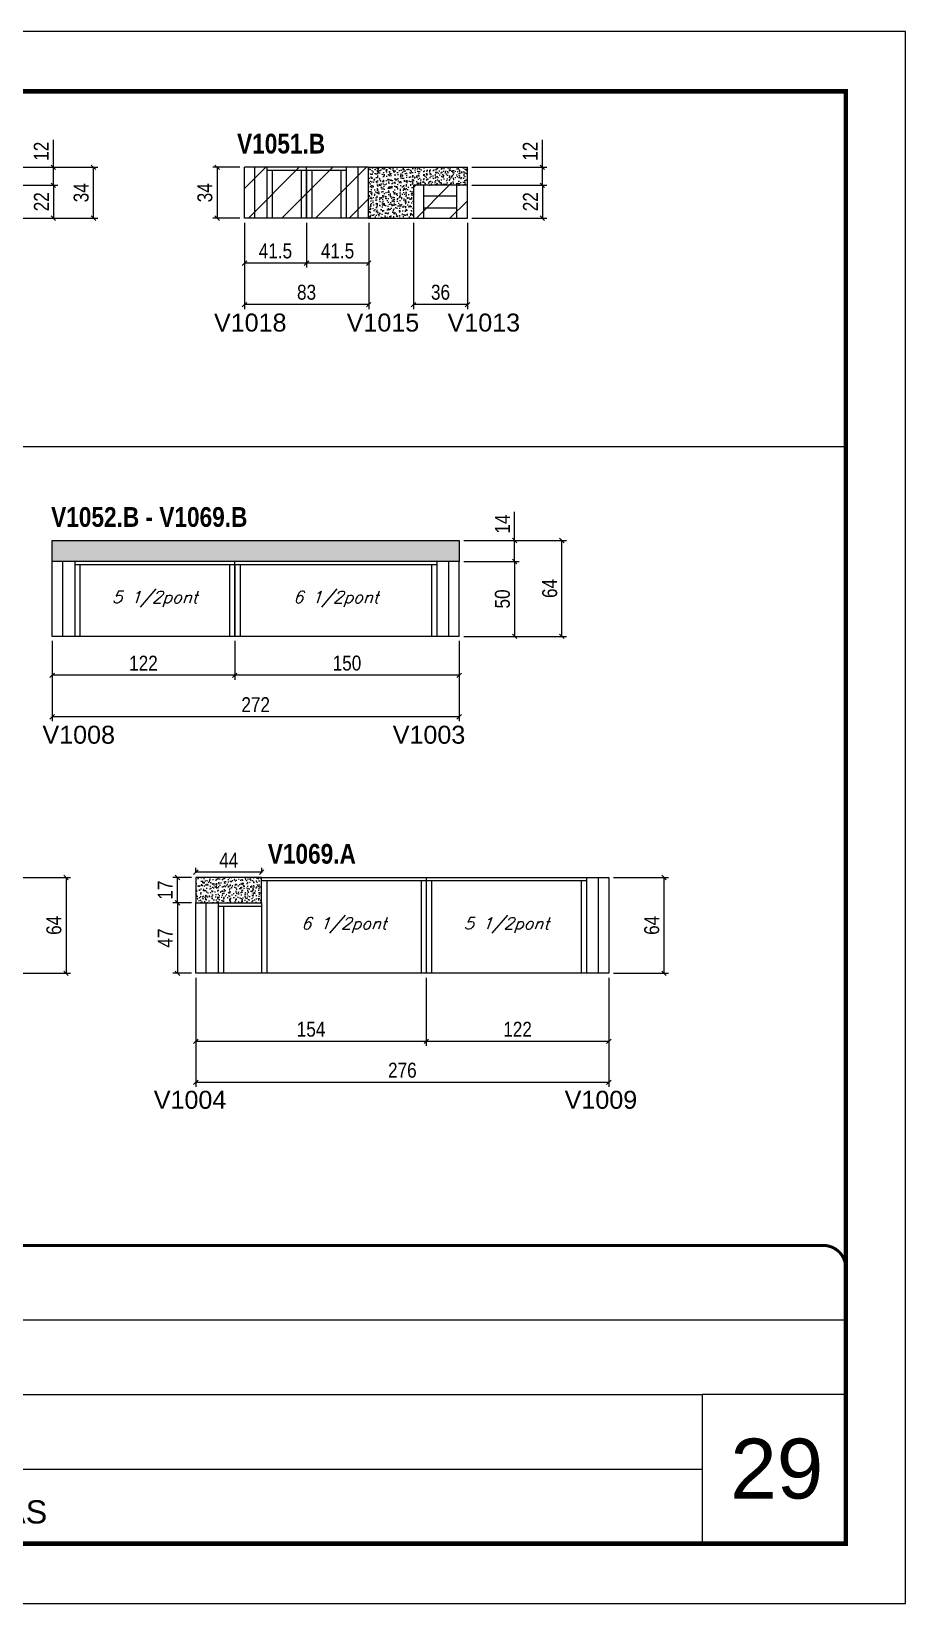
# Model space of a CAD drawing. Extents: x 3309 to 9563, y -2522 to 14608.
# Drawn here: x 4210 to 4794, y 5518 to 6568 of the extents above; entities that cross this region are included whole.
import ezdxf

# ---------------------------------------------------------------- set-up
doc = ezdxf.new("R2010")
doc.units = 0
doc.linetypes.add('CONTINUO', pattern=[0])
doc.linetypes.add('DASHED', pattern=[0.75, 0.5, -0.25])
for name, color, linetype in [('5', 5, 'Continuous'), ('COTA', 241, 'Continuous'), ('NOMENCLATURA', 7, 'Continuous'), ('Painéis', 200, 'Continuous'), ('SARR_2.2x7', 40, 'Continuous'), ('SARR_3.5x7', 81, 'Continuous'), ('texto', 7, 'Continuous')]:
    doc.layers.add(name, color=color, linetype=linetype)
for name, color, linetype, lineweight in [('CARIMBO', 255, 'Continuous', 9), ('Folhas', 255, 'Continuous', 9), ('Hachura', 251, 'Continuous', 9), ('SARRAFO DE PRESSAO', 251, 'DASHED', 9)]:
    doc.layers.add(name, color=color, linetype=linetype, lineweight=lineweight)
doc.styles.add('ARIAL', font='arial.ttf')
doc.styles.add('COTA TECNICA', font='techl___.ttf', dxfattribs={"height": 10})
doc.styles.add('Romans', font='romans.shx')
doc.styles.get("Standard").update_dxf_attribs({"font": 'arial.ttf'})
doc.styles.add('TECNICA', font='techb___.ttf', dxfattribs={"height": 10})
doc.dimstyles.new('PAINEL', dxfattribs={"dimtxt": 10, "dimasz": 3, "dimexe": 3, "dimexo": 3, "dimgap": 3, "dimtad": 1, "dimdec": 1, "dimzin": 12, "dimdsep": 46, "dimtxsty": 'COTA TECNICA', "dimblk1": 'OBLIQUE', "dimblk2": 'OBLIQUE', "dimsah": 1, "dimcen": 0.9, "dimclrd": 4, "dimclre": 4, "dimclrt": 240, "dimadec": 1, "dimazin": 3, "dimtfac": 1, "dimtdec": 1, "dimtmove": 0, "dimatfit": 3, "dimfxl": 1, "dimtolj": 1, "dimtzin": 12, "dimarcsym": 0})

# ---------------------------------------------------------------- blocks, each defined once
blk = doc.blocks.new('9999999999')
at = {"color": 30, "linetype": 'CONTINUO'}
for p, q in [((98564.6, 34379.6), (99584, 34379.6)), ((98564.6, 34329.8), (99488, 34329.8)), ((99584, 34329.8), (99488, 34329.8)), ((99488, 34329.8), (99488, 34230.2)), ((98564.6, 34280), (99488, 34280))]:
    blk.add_line(p, q, dxfattribs=at)
at = {"color": 30, "linetype": 'CONTINUO', "const_width": 2}
blk.add_lwpolyline([(99584, 34230.2), (99584, 34414.4, 0.414214), (99569, 34429.4), (98229, 34429.4, 0.414214), (98214, 34414.4), (98214, 34245.2, 0.414214), (98229, 34230.2), (99584, 34230.2)], format="xyb", dxfattribs=at)
at = {"layer": 'Folhas'}
blk.add_lwpolyline([(98139, 34190.2), (99624, 34190.2), (99624, 35240.2), (98139, 35240.2)], close=True, dxfattribs=at)
at = {"layer": 'Folhas', "color": 30, "const_width": 3}
blk.add_lwpolyline([(98214, 34230.2), (99584, 34230.2), (99584, 35200.2), (98214, 35200.2)], close=True, dxfattribs=at)
at = {"color": 7, "linetype": 'Continuous', "ltscale": 5, "style": 'ARIAL'}
blk.add_text('LATERAIS DE VIGAS', height=15.483, dxfattribs=at).set_placement((98837.7, 34243.7))
blk = doc.blocks.new('_Oblique')
at = {"color": 0, "linetype": 'ByBlock', "lineweight": -2}
blk.add_line((-0.5, -0.5), (0.5, 0.5), dxfattribs=at)
blk = doc.blocks.new('*D1019')
at = {"layer": 'COTA', "color": 4, "lineweight": -2, "transparency": 16777216}
for p, q in [((4200.5, 6465.1), (4227.9, 6465.1)), ((4224.9, 6465.1), (4224.9, 6443.1)), ((4200.5, 6443.1), (4227.9, 6443.1))]:
    blk.add_line(p, q, dxfattribs=at)
at = {"layer": 'Defpoints', "color": 0, "transparency": 16777216}
for p in [(4197.5, 6465.1), (4197.5, 6443.1), (4224.9, 6443.1)]:
    blk.add_point(p, dxfattribs=at)
at = {"layer": 'COTA', "color": 4, "lineweight": -2, "transparency": 16777216, "xscale": 3, "yscale": 3, "zscale": 3}
for p, rotation in [((4224.9, 6465.1), 90), ((4224.9, 6443.1), 270)]:
    blk.add_blockref('_Oblique', p, dxfattribs=dict(at, rotation=rotation))
at = {"layer": 'COTA', "color": 240, "transparency": 16777216, "insert": (4216.9, 6454.1), "char_height": 10, "attachment_point": 5, "rotation": 90, "style": 'COTA TECNICA'}
blk.add_mtext('\\A1;22', dxfattribs=at)
blk = doc.blocks.new('*D1020')
at = {"layer": 'COTA', "color": 4, "lineweight": -2, "transparency": 16777216}
for p, q in [((4224.9, 6477.1), (4224.9, 6495.4)), ((4200.5, 6477.1), (4227.9, 6477.1)), ((4224.9, 6465.1), (4224.9, 6477.1)), ((4200.5, 6465.1), (4227.9, 6465.1))]:
    blk.add_line(p, q, dxfattribs=at)
at = {"layer": 'Defpoints', "color": 0, "transparency": 16777216}
for p in [(4197.5, 6477.1), (4224.9, 6477.1), (4197.5, 6465.1)]:
    blk.add_point(p, dxfattribs=at)
at = {"layer": 'COTA', "color": 4, "lineweight": -2, "transparency": 16777216, "xscale": 3, "yscale": 3, "zscale": 3}
for p, rotation in [((4224.9, 6477.1), 90), ((4224.9, 6465.1), 270)]:
    blk.add_blockref('_Oblique', p, dxfattribs=dict(at, rotation=rotation))
at = {"layer": 'COTA', "color": 240, "transparency": 16777216, "insert": (4216.8, 6487.8), "char_height": 10, "attachment_point": 5, "rotation": 90, "style": 'COTA TECNICA'}
blk.add_mtext('\\A1;12', dxfattribs=at)
blk = doc.blocks.new('*D1021')
at = {"layer": 'COTA', "color": 4, "lineweight": -2, "transparency": 16777216}
for p, q in [((4200.5, 6477.1), (4254.7, 6477.1)), ((4251.7, 6443.1), (4251.7, 6477.1)), ((4200.5, 6443.1), (4254.7, 6443.1))]:
    blk.add_line(p, q, dxfattribs=at)
at = {"layer": 'Defpoints', "color": 0, "transparency": 16777216}
for p in [(4197.5, 6477.1), (4251.7, 6477.1), (4197.5, 6443.1)]:
    blk.add_point(p, dxfattribs=at)
at = {"layer": 'COTA', "color": 4, "lineweight": -2, "transparency": 16777216, "xscale": 3, "yscale": 3, "zscale": 3}
for p, rotation in [((4251.7, 6477.1), 90), ((4251.7, 6443.1), 270)]:
    blk.add_blockref('_Oblique', p, dxfattribs=dict(at, rotation=rotation))
at = {"layer": 'COTA', "color": 240, "transparency": 16777216, "insert": (4243.5, 6460.1), "char_height": 10, "attachment_point": 5, "rotation": 90, "style": 'COTA TECNICA'}
blk.add_mtext('\\A1;34', dxfattribs=at)
blk = doc.blocks.new('*D1027')
at = {"layer": 'COTA', "color": 4, "linetype": 'ByBlock', "lineweight": -2, "transparency": 16777216}
for p, q in [((4394.1, 6440.1), (4394.1, 6410.1)), ((4435.6, 6440.1), (4435.6, 6410.1)), ((4435.6, 6413.1), (4394.1, 6413.1))]:
    blk.add_line(p, q, dxfattribs=at)
at = {"layer": 'Defpoints', "color": 0, "linetype": 'ByBlock', "transparency": 16777216}
for p in [(4394.1, 6443.1), (4435.6, 6443.1), (4394.1, 6413.1)]:
    blk.add_point(p, dxfattribs=at)
at = {"layer": 'COTA', "color": 4, "linetype": 'ByBlock', "lineweight": -2, "transparency": 16777216, "xscale": 3, "yscale": 3, "zscale": 3, "rotation": 180}
blk.add_blockref('_Oblique', (4394.1, 6413.1), dxfattribs=at)
at = {"layer": 'COTA', "color": 4, "linetype": 'ByBlock', "lineweight": -2, "transparency": 16777216, "xscale": 3, "yscale": 3, "zscale": 3}
blk.add_blockref('_Oblique', (4435.6, 6413.1), dxfattribs=at)
at = {"layer": 'COTA', "color": 240, "linetype": 'ByBlock', "transparency": 16777216, "insert": (4414.8, 6421.2), "char_height": 10, "attachment_point": 5, "style": 'COTA TECNICA'}
blk.add_mtext('\\A1;41.5', dxfattribs=at)
blk = doc.blocks.new('*D1028')
at = {"layer": 'COTA', "color": 4, "linetype": 'ByBlock', "lineweight": -2, "transparency": 16777216}
for p, q in [((4352.6, 6440.1), (4352.6, 6410.1)), ((4394.1, 6440.1), (4394.1, 6410.1)), ((4394.1, 6413.1), (4352.6, 6413.1))]:
    blk.add_line(p, q, dxfattribs=at)
at = {"layer": 'Defpoints', "color": 0, "linetype": 'ByBlock', "transparency": 16777216}
for p in [(4352.6, 6443.1), (4394.1, 6443.1), (4352.6, 6413.1)]:
    blk.add_point(p, dxfattribs=at)
at = {"layer": 'COTA', "color": 4, "linetype": 'ByBlock', "lineweight": -2, "transparency": 16777216, "xscale": 3, "yscale": 3, "zscale": 3, "rotation": 180}
blk.add_blockref('_Oblique', (4352.6, 6413.1), dxfattribs=at)
at = {"layer": 'COTA', "color": 4, "linetype": 'ByBlock', "lineweight": -2, "transparency": 16777216, "xscale": 3, "yscale": 3, "zscale": 3}
blk.add_blockref('_Oblique', (4394.1, 6413.1), dxfattribs=at)
at = {"layer": 'COTA', "color": 240, "linetype": 'ByBlock', "transparency": 16777216, "insert": (4373.3, 6421.2), "char_height": 10, "attachment_point": 5, "style": 'COTA TECNICA'}
blk.add_mtext('\\A1;41.5', dxfattribs=at)
blk = doc.blocks.new('*D1029')
at = {"layer": 'COTA', "color": 4, "linetype": 'ByBlock', "lineweight": -2, "transparency": 16777216}
for p, q in [((4352.6, 6440.1), (4352.6, 6382.4)), ((4435.6, 6440.1), (4435.6, 6382.4)), ((4435.6, 6385.4), (4352.6, 6385.4))]:
    blk.add_line(p, q, dxfattribs=at)
at = {"layer": 'Defpoints', "color": 0, "linetype": 'ByBlock', "transparency": 16777216}
for p in [(4352.6, 6443.1), (4435.6, 6443.1), (4352.6, 6385.4)]:
    blk.add_point(p, dxfattribs=at)
at = {"layer": 'COTA', "color": 4, "linetype": 'ByBlock', "lineweight": -2, "transparency": 16777216, "xscale": 3, "yscale": 3, "zscale": 3, "rotation": 180}
blk.add_blockref('_Oblique', (4352.6, 6385.4), dxfattribs=at)
at = {"layer": 'COTA', "color": 4, "linetype": 'ByBlock', "lineweight": -2, "transparency": 16777216, "xscale": 3, "yscale": 3, "zscale": 3}
blk.add_blockref('_Oblique', (4435.6, 6385.4), dxfattribs=at)
at = {"layer": 'COTA', "color": 240, "linetype": 'ByBlock', "transparency": 16777216, "insert": (4394.1, 6393.6), "char_height": 10, "attachment_point": 5, "style": 'COTA TECNICA'}
blk.add_mtext('\\A1;83', dxfattribs=at)
blk = doc.blocks.new('*D1030')
at = {"layer": 'COTA', "color": 4, "lineweight": -2, "transparency": 16777216}
for p, q in [((4465.6, 6440.1), (4465.6, 6382.4)), ((4501.6, 6440.1), (4501.6, 6382.4)), ((4501.6, 6385.4), (4465.6, 6385.4))]:
    blk.add_line(p, q, dxfattribs=at)
at = {"layer": 'Defpoints', "color": 0, "transparency": 16777216}
for p in [(4465.6, 6443.1), (4501.6, 6443.1), (4465.6, 6385.4)]:
    blk.add_point(p, dxfattribs=at)
at = {"layer": 'COTA', "color": 4, "lineweight": -2, "transparency": 16777216, "xscale": 3, "yscale": 3, "zscale": 3, "rotation": 180}
blk.add_blockref('_Oblique', (4465.6, 6385.4), dxfattribs=at)
at = {"layer": 'COTA', "color": 4, "lineweight": -2, "transparency": 16777216, "xscale": 3, "yscale": 3, "zscale": 3}
blk.add_blockref('_Oblique', (4501.6, 6385.4), dxfattribs=at)
at = {"layer": 'COTA', "color": 240, "transparency": 16777216, "insert": (4483.6, 6393.6), "char_height": 10, "attachment_point": 5, "style": 'COTA TECNICA'}
blk.add_mtext('\\A1;36', dxfattribs=at)
blk = doc.blocks.new('*D1031')
at = {"layer": 'COTA', "color": 4, "lineweight": -2, "transparency": 16777216}
for p, q in [((4504.6, 6465.1), (4554.7, 6465.1)), ((4551.7, 6465.1), (4551.7, 6443.1)), ((4504.6, 6443.1), (4554.7, 6443.1))]:
    blk.add_line(p, q, dxfattribs=at)
at = {"layer": 'Defpoints', "color": 0, "transparency": 16777216}
for p in [(4501.6, 6465.1), (4501.6, 6443.1), (4551.7, 6443.1)]:
    blk.add_point(p, dxfattribs=at)
at = {"layer": 'COTA', "color": 4, "lineweight": -2, "transparency": 16777216, "xscale": 3, "yscale": 3, "zscale": 3}
for p, rotation in [((4551.7, 6465.1), 90), ((4551.7, 6443.1), 270)]:
    blk.add_blockref('_Oblique', p, dxfattribs=dict(at, rotation=rotation))
at = {"layer": 'COTA', "color": 240, "transparency": 16777216, "insert": (4543.7, 6454.1), "char_height": 10, "attachment_point": 5, "rotation": 90, "style": 'COTA TECNICA'}
blk.add_mtext('\\A1;22', dxfattribs=at)
blk = doc.blocks.new('*D1032')
at = {"layer": 'COTA', "color": 4, "lineweight": -2, "transparency": 16777216}
for p, q in [((4551.7, 6477.1), (4551.7, 6495.4)), ((4504.6, 6477.1), (4554.7, 6477.1)), ((4551.7, 6465.1), (4551.7, 6477.1)), ((4504.6, 6465.1), (4554.7, 6465.1))]:
    blk.add_line(p, q, dxfattribs=at)
at = {"layer": 'Defpoints', "color": 0, "transparency": 16777216}
for p in [(4501.6, 6477.1), (4551.7, 6477.1), (4501.6, 6465.1)]:
    blk.add_point(p, dxfattribs=at)
at = {"layer": 'COTA', "color": 4, "lineweight": -2, "transparency": 16777216, "xscale": 3, "yscale": 3, "zscale": 3}
for p, rotation in [((4551.7, 6477.1), 90), ((4551.7, 6465.1), 270)]:
    blk.add_blockref('_Oblique', p, dxfattribs=dict(at, rotation=rotation))
at = {"layer": 'COTA', "color": 240, "transparency": 16777216, "insert": (4543.6, 6487.8), "char_height": 10, "attachment_point": 5, "rotation": 90, "style": 'COTA TECNICA'}
blk.add_mtext('\\A1;12', dxfattribs=at)
blk = doc.blocks.new('*D1033')
at = {"layer": 'COTA', "color": 4, "lineweight": -2, "transparency": 16777216}
for p, q in [((4349.6, 6477.1), (4331.4, 6477.1)), ((4334.4, 6477.1), (4334.4, 6443.1)), ((4349.6, 6443.1), (4331.4, 6443.1))]:
    blk.add_line(p, q, dxfattribs=at)
at = {"layer": 'Defpoints', "color": 0, "transparency": 16777216}
for p in [(4352.6, 6477.1), (4334.4, 6443.1), (4352.6, 6443.1)]:
    blk.add_point(p, dxfattribs=at)
at = {"layer": 'COTA', "color": 4, "lineweight": -2, "transparency": 16777216, "xscale": 3, "yscale": 3, "zscale": 3}
for p, rotation in [((4334.4, 6477.1), 90), ((4334.4, 6443.1), 270)]:
    blk.add_blockref('_Oblique', p, dxfattribs=dict(at, rotation=rotation))
at = {"layer": 'COTA', "color": 240, "transparency": 16777216, "insert": (4326.2, 6460.1), "char_height": 10, "attachment_point": 5, "rotation": 90, "style": 'COTA TECNICA'}
blk.add_mtext('\\A1;34', dxfattribs=at)
blk = doc.blocks.new('*D1043')
at = {"layer": 'COTA', "color": 4, "linetype": 'ByBlock', "lineweight": -2, "transparency": 16777216}
for p, q in [((4346.1, 6160.8), (4346.1, 6134.8)), ((4496.1, 6160.8), (4496.1, 6134.8)), ((4496.1, 6137.8), (4346.1, 6137.8))]:
    blk.add_line(p, q, dxfattribs=at)
at = {"layer": 'Defpoints', "color": 0, "linetype": 'ByBlock', "transparency": 16777216}
for p in [(4346.1, 6163.8), (4496.1, 6163.8), (4346.1, 6137.8)]:
    blk.add_point(p, dxfattribs=at)
at = {"layer": 'COTA', "color": 4, "linetype": 'ByBlock', "lineweight": -2, "transparency": 16777216, "xscale": 3, "yscale": 3, "zscale": 3, "rotation": 180}
blk.add_blockref('_Oblique', (4346.1, 6137.8), dxfattribs=at)
at = {"layer": 'COTA', "color": 4, "linetype": 'ByBlock', "lineweight": -2, "transparency": 16777216, "xscale": 3, "yscale": 3, "zscale": 3}
blk.add_blockref('_Oblique', (4496.1, 6137.8), dxfattribs=at)
at = {"layer": 'COTA', "color": 240, "linetype": 'ByBlock', "transparency": 16777216, "insert": (4421.1, 6145.9), "char_height": 10, "attachment_point": 5, "style": 'COTA TECNICA'}
blk.add_mtext('\\A1;150', dxfattribs=at)
blk = doc.blocks.new('*D1044')
at = {"layer": 'COTA', "color": 4, "linetype": 'ByBlock', "lineweight": -2, "transparency": 16777216}
for p, q in [((4224.1, 6160.8), (4224.1, 6134.8)), ((4346.1, 6160.8), (4346.1, 6134.8)), ((4346.1, 6137.8), (4224.1, 6137.8))]:
    blk.add_line(p, q, dxfattribs=at)
at = {"layer": 'Defpoints', "color": 0, "linetype": 'ByBlock', "transparency": 16777216}
for p in [(4224.1, 6163.8), (4346.1, 6163.8), (4224.1, 6137.8)]:
    blk.add_point(p, dxfattribs=at)
at = {"layer": 'COTA', "color": 4, "linetype": 'ByBlock', "lineweight": -2, "transparency": 16777216, "xscale": 3, "yscale": 3, "zscale": 3, "rotation": 180}
blk.add_blockref('_Oblique', (4224.1, 6137.8), dxfattribs=at)
at = {"layer": 'COTA', "color": 4, "linetype": 'ByBlock', "lineweight": -2, "transparency": 16777216, "xscale": 3, "yscale": 3, "zscale": 3}
blk.add_blockref('_Oblique', (4346.1, 6137.8), dxfattribs=at)
at = {"layer": 'COTA', "color": 240, "linetype": 'ByBlock', "transparency": 16777216, "insert": (4285.1, 6145.9), "char_height": 10, "attachment_point": 5, "style": 'COTA TECNICA'}
blk.add_mtext('\\A1;122', dxfattribs=at)
blk = doc.blocks.new('*D1045')
at = {"layer": 'COTA', "color": 4, "linetype": 'ByBlock', "lineweight": -2, "transparency": 16777216}
for p, q in [((4224.1, 6160.8), (4224.1, 6107.1)), ((4496.1, 6160.8), (4496.1, 6107.1)), ((4496.1, 6110.1), (4224.1, 6110.1))]:
    blk.add_line(p, q, dxfattribs=at)
at = {"layer": 'Defpoints', "color": 0, "linetype": 'ByBlock', "transparency": 16777216}
for p in [(4224.1, 6163.8), (4496.1, 6163.8), (4224.1, 6110.1)]:
    blk.add_point(p, dxfattribs=at)
at = {"layer": 'COTA', "color": 4, "linetype": 'ByBlock', "lineweight": -2, "transparency": 16777216, "xscale": 3, "yscale": 3, "zscale": 3, "rotation": 180}
blk.add_blockref('_Oblique', (4224.1, 6110.1), dxfattribs=at)
at = {"layer": 'COTA', "color": 4, "linetype": 'ByBlock', "lineweight": -2, "transparency": 16777216, "xscale": 3, "yscale": 3, "zscale": 3}
blk.add_blockref('_Oblique', (4496.1, 6110.1), dxfattribs=at)
at = {"layer": 'COTA', "color": 240, "linetype": 'ByBlock', "transparency": 16777216, "insert": (4360.1, 6118.2), "char_height": 10, "attachment_point": 5, "style": 'COTA TECNICA'}
blk.add_mtext('\\A1;272', dxfattribs=at)
blk = doc.blocks.new('*D1046')
at = {"layer": 'COTA', "color": 4, "lineweight": -2, "transparency": 16777216}
for p, q in [((4499.1, 6213.8), (4536.1, 6213.8)), ((4533.1, 6213.8), (4533.1, 6163.8)), ((4499.1, 6163.8), (4536.1, 6163.8))]:
    blk.add_line(p, q, dxfattribs=at)
at = {"layer": 'Defpoints', "color": 0, "transparency": 16777216}
for p in [(4496.1, 6213.8, 0), (4496.1, 6163.8, 0), (4533.1, 6163.8)]:
    blk.add_point(p, dxfattribs=at)
at = {"layer": 'COTA', "color": 4, "lineweight": -2, "transparency": 16777216, "xscale": 3, "yscale": 3, "zscale": 3}
for p, rotation in [((4533.1, 6213.8), 90), ((4533.1, 6163.8), 270)]:
    blk.add_blockref('_Oblique', p, dxfattribs=dict(at, rotation=rotation))
at = {"layer": 'COTA', "color": 240, "transparency": 16777216, "insert": (4525, 6188.8), "char_height": 10, "attachment_point": 5, "rotation": 90, "style": 'COTA TECNICA'}
blk.add_mtext('\\A1;50', dxfattribs=at)
blk = doc.blocks.new('*D1047')
at = {"layer": 'COTA', "color": 4, "lineweight": -2, "transparency": 16777216}
for p, q in [((4533.1, 6227.8), (4533.1, 6246.9)), ((4499.1, 6227.8), (4536.1, 6227.8)), ((4533.1, 6213.8), (4533.1, 6227.8)), ((4499.1, 6213.8), (4536.1, 6213.8))]:
    blk.add_line(p, q, dxfattribs=at)
at = {"layer": 'Defpoints', "color": 0, "transparency": 16777216}
for p in [(4496.1, 6227.8), (4533.1, 6227.8), (4496.1, 6213.8)]:
    blk.add_point(p, dxfattribs=at)
at = {"layer": 'COTA', "color": 4, "lineweight": -2, "transparency": 16777216, "xscale": 3, "yscale": 3, "zscale": 3}
for p, rotation in [((4533.1, 6227.8), 90), ((4533.1, 6213.8), 270)]:
    blk.add_blockref('_Oblique', p, dxfattribs=dict(at, rotation=rotation))
at = {"layer": 'COTA', "color": 240, "transparency": 16777216, "insert": (4525.1, 6238.8), "char_height": 10, "attachment_point": 5, "rotation": 90, "style": 'COTA TECNICA'}
blk.add_mtext('\\A1;14', dxfattribs=at)
blk = doc.blocks.new('*D1048')
at = {"layer": 'COTA', "color": 4, "lineweight": -2, "transparency": 16777216}
for p, q in [((4499.1, 6227.8), (4567.7, 6227.8)), ((4564.7, 6163.8), (4564.7, 6227.8)), ((4499.1, 6163.8), (4567.7, 6163.8))]:
    blk.add_line(p, q, dxfattribs=at)
at = {"layer": 'Defpoints', "color": 0, "transparency": 16777216}
for p in [(4496.1, 6227.8), (4564.7, 6227.8), (4496.1, 6163.8)]:
    blk.add_point(p, dxfattribs=at)
at = {"layer": 'COTA', "color": 4, "lineweight": -2, "transparency": 16777216, "xscale": 3, "yscale": 3, "zscale": 3}
for p, rotation in [((4564.7, 6227.8), 90), ((4564.7, 6163.8), 270)]:
    blk.add_blockref('_Oblique', p, dxfattribs=dict(at, rotation=rotation))
at = {"layer": 'COTA', "color": 240, "transparency": 16777216, "insert": (4556.6, 6195.8), "char_height": 10, "attachment_point": 5, "rotation": 90, "style": 'COTA TECNICA'}
blk.add_mtext('\\A1;64', dxfattribs=at)
blk = doc.blocks.new('*D1175')
at = {"layer": 'COTA', "color": 4, "lineweight": -2, "transparency": 16777216}
for p, q in [((4199.4, 6002.8), (4236.4, 6002.8)), ((4233.4, 6002.8), (4233.4, 5938.8)), ((4199.4, 5938.8), (4236.4, 5938.8))]:
    blk.add_line(p, q, dxfattribs=at)
at = {"layer": 'Defpoints', "color": 0, "transparency": 16777216}
for p in [(4196.4, 6002.8, 0), (4196.4, 5938.8, 0), (4233.4, 5938.8)]:
    blk.add_point(p, dxfattribs=at)
at = {"layer": 'COTA', "color": 4, "lineweight": -2, "transparency": 16777216, "xscale": 3, "yscale": 3, "zscale": 3}
for p, rotation in [((4233.4, 6002.8), 90), ((4233.4, 5938.8), 270)]:
    blk.add_blockref('_Oblique', p, dxfattribs=dict(at, rotation=rotation))
at = {"layer": 'COTA', "color": 240, "transparency": 16777216, "insert": (4225.3, 5970.8), "char_height": 10, "attachment_point": 5, "rotation": 90, "style": 'COTA TECNICA'}
blk.add_mtext('\\A1;64', dxfattribs=at)
blk = doc.blocks.new('*D1285')
at = {"layer": 'COTA', "color": 4, "lineweight": -2, "transparency": 16777216}
for p, q in [((4320.1, 5935.8), (4320.1, 5862.9)), ((4596.1, 5935.8), (4596.1, 5862.9)), ((4596.1, 5865.9), (4320.1, 5865.9))]:
    blk.add_line(p, q, dxfattribs=at)
at = {"layer": 'Defpoints', "color": 0, "transparency": 16777216}
for p in [(4320.1, 5938.8), (4596.1, 5938.8), (4320.1, 5865.9)]:
    blk.add_point(p, dxfattribs=at)
at = {"layer": 'COTA', "color": 4, "lineweight": -2, "transparency": 16777216, "xscale": 3, "yscale": 3, "zscale": 3, "rotation": 180}
blk.add_blockref('_Oblique', (4320.1, 5865.9), dxfattribs=at)
at = {"layer": 'COTA', "color": 4, "lineweight": -2, "transparency": 16777216, "xscale": 3, "yscale": 3, "zscale": 3}
blk.add_blockref('_Oblique', (4596.1, 5865.9), dxfattribs=at)
at = {"layer": 'COTA', "color": 240, "transparency": 16777216, "insert": (4458.1, 5874), "char_height": 10, "attachment_point": 5, "style": 'COTA TECNICA'}
blk.add_mtext('\\A1;276', dxfattribs=at)
blk = doc.blocks.new('*D1282')
at = {"layer": 'COTA', "color": 4, "lineweight": -2, "transparency": 16777216}
for p, q in [((4320.1, 6005.8), (4320.1, 6009.3)), ((4364.1, 6006.3), (4320.1, 6006.3)), ((4364.1, 6005.8), (4364.1, 6009.3))]:
    blk.add_line(p, q, dxfattribs=at)
at = {"layer": 'Defpoints', "color": 0, "transparency": 16777216}
for p in [(4320.1, 6006.3), (4320.1, 6002.8), (4364.1, 6002.8)]:
    blk.add_point(p, dxfattribs=at)
at = {"layer": 'COTA', "color": 4, "lineweight": -2, "transparency": 16777216, "xscale": 3, "yscale": 3, "zscale": 3, "rotation": 180}
blk.add_blockref('_Oblique', (4320.1, 6006.3), dxfattribs=at)
at = {"layer": 'COTA', "color": 4, "lineweight": -2, "transparency": 16777216, "xscale": 3, "yscale": 3, "zscale": 3}
blk.add_blockref('_Oblique', (4364.1, 6006.3), dxfattribs=at)
at = {"layer": 'COTA', "color": 240, "transparency": 16777216, "insert": (4342.1, 6014.3), "char_height": 10, "attachment_point": 5, "style": 'COTA TECNICA'}
blk.add_mtext('\\A1;44', dxfattribs=at)
blk = doc.blocks.new('*D1283')
at = {"layer": 'COTA', "color": 4, "lineweight": -2, "transparency": 16777216}
for p, q in [((4317.1, 5985.8), (4304.8, 5985.8)), ((4307.8, 5985.8), (4307.8, 5938.8)), ((4317.1, 5938.8), (4304.8, 5938.8))]:
    blk.add_line(p, q, dxfattribs=at)
at = {"layer": 'Defpoints', "color": 0, "transparency": 16777216}
for p in [(4320.1, 5985.8), (4307.8, 5938.8), (4320.1, 5938.8)]:
    blk.add_point(p, dxfattribs=at)
at = {"layer": 'COTA', "color": 4, "lineweight": -2, "transparency": 16777216, "xscale": 3, "yscale": 3, "zscale": 3}
for p, rotation in [((4307.8, 5985.8), 90), ((4307.8, 5938.8), 270)]:
    blk.add_blockref('_Oblique', p, dxfattribs=dict(at, rotation=rotation))
at = {"layer": 'COTA', "color": 240, "transparency": 16777216, "insert": (4299.7, 5962.3), "char_height": 10, "attachment_point": 5, "rotation": 90, "style": 'COTA TECNICA'}
blk.add_mtext('\\A1;47', dxfattribs=at)
blk = doc.blocks.new('*D1284')
at = {"layer": 'COTA', "color": 4, "lineweight": -2, "transparency": 16777216}
for p, q in [((4317.1, 6002.8), (4304.8, 6002.8)), ((4307.8, 5985.8), (4307.8, 6002.8)), ((4317.1, 5985.8), (4304.8, 5985.8))]:
    blk.add_line(p, q, dxfattribs=at)
at = {"layer": 'Defpoints', "color": 0, "transparency": 16777216}
for p in [(4307.8, 6002.8), (4320.1, 6002.8), (4320.1, 5985.8)]:
    blk.add_point(p, dxfattribs=at)
at = {"layer": 'COTA', "color": 4, "lineweight": -2, "transparency": 16777216, "xscale": 3, "yscale": 3, "zscale": 3}
for p, rotation in [((4307.8, 6002.8), 90), ((4307.8, 5985.8), 270)]:
    blk.add_blockref('_Oblique', p, dxfattribs=dict(at, rotation=rotation))
at = {"layer": 'COTA', "color": 240, "transparency": 16777216, "insert": (4299.7, 5994.3), "char_height": 10, "attachment_point": 5, "rotation": 90, "style": 'COTA TECNICA'}
blk.add_mtext('\\A1;17', dxfattribs=at)
blk = doc.blocks.new('*D1286')
at = {"layer": 'COTA', "color": 4, "lineweight": -2, "transparency": 16777216}
for p, q in [((4474.1, 5935.8), (4474.1, 5890.3)), ((4596.1, 5935.8), (4596.1, 5890.3)), ((4596.1, 5893.3), (4474.1, 5893.3))]:
    blk.add_line(p, q, dxfattribs=at)
at = {"layer": 'Defpoints', "color": 0, "transparency": 16777216}
for p in [(4474.1, 5938.8), (4596.1, 5938.8), (4474.1, 5893.3)]:
    blk.add_point(p, dxfattribs=at)
at = {"layer": 'COTA', "color": 4, "lineweight": -2, "transparency": 16777216, "xscale": 3, "yscale": 3, "zscale": 3, "rotation": 180}
blk.add_blockref('_Oblique', (4474.1, 5893.3), dxfattribs=at)
at = {"layer": 'COTA', "color": 4, "lineweight": -2, "transparency": 16777216, "xscale": 3, "yscale": 3, "zscale": 3}
blk.add_blockref('_Oblique', (4596.1, 5893.3), dxfattribs=at)
at = {"layer": 'COTA', "color": 240, "transparency": 16777216, "insert": (4535.1, 5901.4), "char_height": 10, "attachment_point": 5, "style": 'COTA TECNICA'}
blk.add_mtext('\\A1;122', dxfattribs=at)
blk = doc.blocks.new('*D1287')
at = {"layer": 'COTA', "color": 4, "lineweight": -2, "transparency": 16777216}
for p, q in [((4320.1, 5935.8), (4320.1, 5890.3)), ((4474.1, 5935.8), (4474.1, 5890.3)), ((4474.1, 5893.3), (4320.1, 5893.3))]:
    blk.add_line(p, q, dxfattribs=at)
at = {"layer": 'Defpoints', "color": 0, "transparency": 16777216}
for p in [(4320.1, 5938.8), (4474.1, 5938.8), (4320.1, 5893.3)]:
    blk.add_point(p, dxfattribs=at)
at = {"layer": 'COTA', "color": 4, "lineweight": -2, "transparency": 16777216, "xscale": 3, "yscale": 3, "zscale": 3, "rotation": 180}
blk.add_blockref('_Oblique', (4320.1, 5893.3), dxfattribs=at)
at = {"layer": 'COTA', "color": 4, "lineweight": -2, "transparency": 16777216, "xscale": 3, "yscale": 3, "zscale": 3}
blk.add_blockref('_Oblique', (4474.1, 5893.3), dxfattribs=at)
at = {"layer": 'COTA', "color": 240, "transparency": 16777216, "insert": (4397.1, 5901.4), "char_height": 10, "attachment_point": 5, "style": 'COTA TECNICA'}
blk.add_mtext('\\A1;154', dxfattribs=at)
blk = doc.blocks.new('*D1288')
at = {"layer": 'COTA', "color": 4, "lineweight": -2, "transparency": 16777216}
for p, q in [((4599.1, 6002.8), (4635.9, 6002.8)), ((4632.9, 6002.8), (4632.9, 5938.8)), ((4599.1, 5938.8), (4635.9, 5938.8))]:
    blk.add_line(p, q, dxfattribs=at)
at = {"layer": 'Defpoints', "color": 0, "transparency": 16777216}
for p in [(4596.1, 6002.8, 0), (4596.1, 5938.8, 0), (4632.9, 5938.8)]:
    blk.add_point(p, dxfattribs=at)
at = {"layer": 'COTA', "color": 4, "lineweight": -2, "transparency": 16777216, "xscale": 3, "yscale": 3, "zscale": 3}
for p, rotation in [((4632.9, 6002.8), 90), ((4632.9, 5938.8), 270)]:
    blk.add_blockref('_Oblique', p, dxfattribs=dict(at, rotation=rotation))
at = {"layer": 'COTA', "color": 240, "transparency": 16777216, "insert": (4624.8, 5970.8), "char_height": 10, "attachment_point": 5, "rotation": 90, "style": 'COTA TECNICA'}
blk.add_mtext('\\A1;64', dxfattribs=at)

msp = doc.modelspace()

# ---------------------------------------------------------------- hatches: boundary and pattern name
at = {"layer": 'COTA'}
h = msp.add_hatch(dxfattribs=at)
h.set_pattern_fill('AR-CONC', color=256, scale=0.03)
h.set_pattern_definition([(50, (-3303.876, -5202.7254), (5.46554, -0.4781726), [0.5715, -6.2865]), (355, (-3303.876, -5202.7254), (-1.0573026, 5.7317054), [0.4572, -5.0292175]), (100.451445, (-3303.4204, -5202.765), (4.4082374, 5.2535326), [0.4857003, -5.3427073]), (46.1842, (-3303.876, -5201.2014), (8.1323712, -1.2612698), [0.85725, -9.42975]), (96.63556, (-3303.198, -5201.3065), (7.122124, 7.4227837), [0.7285507, -8.014068]), (351.18415, (-3303.876, -5201.201), (7.122124, 7.4227837), [0.685799, -7.543792]), (21, (-3303.114, -5201.5824), (4.5484317, -3.067956), [0.5715, -6.2865]), (326, (-3303.114, -5201.5824), (1.8540609, 5.525639), [0.4572, -5.0292]), (71.451445, (-3302.735, -5201.838), (6.4024926, 2.457683), [0.4857003, -5.3426981]), (37.5, (-3303.8759, -5202.7254), (0.0926581, 2.53665117), [0, -4.96824, 0, -5.1054, 0, -5.04825]), (7.5, (-3303.876, -5202.7254), (2.0045899, 3.00541724), [0, -2.91084, 0, -4.85394, 0, -1.92405]), (327.5, (-3305.5751, -5202.7254), (4.06771786, -0.17186232), [0, -1.905, 0, -5.9436, 0, -7.8867]), (317.5, (-3306.337, -5202.7254), (4.4438754, 0.7627947), [0, -2.4765, 0, -3.94716, 0, -5.6007])])
h.paths.add_polyline_path([(4465.56, 6443.13), (4465.56, 6465.13), (4501.56, 6465.13), (4501.56, 6477.13), (4435.56, 6477.13), (4435.56, 6443.13)])
h = msp.add_hatch(dxfattribs=at)
h.set_pattern_fill('AR-CONC', color=256, scale=0.03)
h.paths.add_polyline_path([(4496.14, 6213.75), (4496.14, 6227.75), (4224.14, 6227.75), (4224.14, 6213.75)])
h = msp.add_hatch(dxfattribs=at)
h.set_pattern_fill('AR-CONC', color=256, scale=0.03)
h.paths.add_polyline_path([(4320.07, 6002.81), (4320.07, 5985.81), (4364.07, 5985.81), (4364.07, 6002.81)])
at = {"layer": 'Hachura', "linetype": 'ByBlock'}
h = msp.add_hatch(dxfattribs=at)
h.set_pattern_fill('ANSI31', color=256, scale=5)
h.paths.add_polyline_path([(3828.54, 6443.13), (3828.54, 6465.13), (3792.54, 6465.13), (3792.54, 6443.13)])
h.paths.add_polyline_path([(3900.04, 6477.13), (3858.54, 6477.13), (3858.54, 6443.13), (3900.04, 6443.13)])
h.paths.add_polyline_path([(3900.04, 6477.13), (3900.04, 6443.13), (3941.54, 6443.13), (3941.54, 6477.13)])
h.paths.add_polyline_path([(4051.47, 6465.13), (4051.47, 6443.13), (4124.47, 6443.13), (4124.47, 6465.13)])
h.paths.add_polyline_path([(4197.47, 6443.13), (4197.47, 6465.13), (4124.47, 6465.13), (4124.47, 6443.13)])
h.paths.add_polyline_path([(4394.06, 6477.13), (4352.56, 6477.13), (4352.56, 6443.13), (4394.06, 6443.13)])
h.paths.add_polyline_path([(4435.56, 6443.13), (4435.56, 6477.13), (4394.06, 6477.13), (4394.06, 6443.13)])
h.paths.add_polyline_path([(4501.56, 6465.13), (4465.56, 6465.13), (4465.56, 6443.13), (4501.56, 6443.13)])

# ---------------------------------------------------------------- linework, layer by layer
at = {"layer": 'COTA'}
for p, q in [((4435.56, 6477.13), (4501.56, 6477.13)), ((4501.56, 6465.13), (4501.56, 6477.13)), ((4435.56, 6443.13), (4465.56, 6443.13)), ((3384.37, 6290.69), (4754.37, 6290.69)), ((4224.14, 6213.75), (4224.14, 6227.75)), ((4224.14, 6227.75), (4496.14, 6227.75)), ((4496.14, 6227.75), (4496.14, 6213.75)), ((4364.07, 6002.81, 0), (4320.07, 6002.81, 0)), ((4320.07, 6002.81, 0), (4320.07, 5985.81, 0))]:
    msp.add_line(p, q, dxfattribs=at)
at = {"layer": 'Painéis', "linetype": 'ByBlock'}
for p, q in [((4435.56, 6477.13), (4352.56, 6477.13)), ((4352.56, 6443.13), (4352.56, 6477.13)), ((4394.06, 6443.13), (4394.06, 6477.13)), ((4435.56, 6443.13), (4435.56, 6477.13)), ((4435.56, 6443.13), (4352.56, 6443.13)), ((4496.14, 6213.75), (4224.14, 6213.75)), ((4224.14, 6163.75), (4224.14, 6213.75)), ((4346.14, 6163.75), (4346.14, 6213.75)), ((4496.14, 6163.75), (4496.14, 6213.75)), ((4496.14, 6163.75), (4224.14, 6163.75)), ((4364.07, 6002.81, 0), (4596.07, 6002.81, 0)), ((4364.07, 5985.81, 0), (4364.07, 6002.81, 0)), ((4474.07, 6002.81, 0), (4474.07, 5938.81, 0)), ((4596.07, 6002.81, 0), (4596.07, 5938.81, 0)), ((4320.07, 5938.81, 0), (4320.07, 5985.81, 0)), ((4320.07, 5985.81, 0), (4364.07, 5985.81, 0)), ((4596.07, 5938.81, 0), (4320.07, 5938.81, 0))]:
    msp.add_line(p, q, dxfattribs=at)
msp.add_lwpolyline([(4465.56, 6443.13), (4501.56, 6443.13), (4501.56, 6465.13), (4465.56, 6465.13)], close=True, dxfattribs=at)
at = {"layer": 'SARR_2.2x7', "linetype": 'Continuous'}
for p, q in [((4359.56, 6443.13), (4359.56, 6477.13)), ((4394.06, 6474.93), (4367.56, 6474.93)), ((4420.56, 6474.93), (4394.06, 6474.93)), ((4428.56, 6443.13), (4428.56, 6477.13)), ((4472.56, 6443.13), (4472.56, 6465.13)), ((4472.56, 6458.13), (4494.56, 6458.13)), ((4494.56, 6443.13), (4494.56, 6465.13)), ((4472.56, 6450.13), (4494.56, 6450.13)), ((4231.14, 6163.75), (4231.14, 6213.75)), ((4346.14, 6211.55), (4239.14, 6211.55)), ((4481.14, 6211.55), (4346.14, 6211.55)), ((4489.14, 6163.75), (4489.14, 6213.75)), ((4474.07, 6000.61, 0), (4364.07, 6000.61, 0)), ((4581.07, 6000.61, 0), (4474.07, 6000.61, 0)), ((4589.07, 5938.81, 0), (4589.07, 6002.81, 0)), ((4327.07, 5938.81, 0), (4327.07, 5985.81, 0)), ((4335.07, 5983.61, 0), (4364.07, 5983.61, 0))]:
    msp.add_line(p, q, dxfattribs=at)
at = {"layer": 'SARR_3.5x7'}
for p, q in [((4367.56, 6477.13), (4367.56, 6443.13)), ((4371.06, 6474.93), (4371.06, 6443.13)), ((4390.56, 6474.93), (4390.56, 6443.13)), ((4394.06, 6474.93), (4394.06, 6443.13)), ((4397.56, 6474.93), (4397.56, 6443.13)), ((4417.06, 6474.93), (4417.06, 6443.13)), ((4420.56, 6477.13), (4420.56, 6443.13)), ((4239.14, 6213.75), (4239.14, 6163.75)), ((4242.64, 6211.55), (4242.64, 6163.75)), ((4342.64, 6211.55), (4342.64, 6163.75)), ((4346.14, 6211.55), (4346.14, 6163.75)), ((4349.64, 6211.55), (4349.64, 6163.75)), ((4477.64, 6211.55), (4477.64, 6163.75)), ((4481.14, 6213.75), (4481.14, 6163.75)), ((4367.57, 6000.61, 0), (4367.57, 5938.81, 0)), ((4470.57, 6000.61, 0), (4470.57, 5938.81, 0)), ((4477.57, 6000.61, 0), (4477.57, 5938.81, 0)), ((4577.57, 6000.61, 0), (4577.57, 5938.81, 0)), ((4581.07, 6002.81, 0), (4581.07, 5938.81, 0)), ((4335.07, 5985.81, 0), (4335.07, 5938.81, 0)), ((4364.07, 5985.81, 0), (4364.07, 5938.81, 0)), ((4338.57, 5983.61, 0), (4338.57, 5938.81, 0))]:
    msp.add_line(p, q, dxfattribs=at)

# ---------------------------------------------------------------- block references
at = {"layer": 'SARRAFO DE PRESSAO', "color": 6, "linetype": 'ByBlock'}
msp.add_blockref('9999999999', (-94829.61, -28672.37), dxfattribs=at)

# ---------------------------------------------------------------- texts
at = {"layer": '5', "linetype": 'Continuous'}
for s, rotation, p in [('V1018', 359.99996, (4332.22, 6367.4)), ('V1015', 359.99996, (4420.91, 6367.4)), ('V1013', 359.99996, (4488.32, 6367.4)), ('V1008', 359.99996, (4217.62, 6092.12)), ('V1003', 0.00004, (4451.69, 6092.12)), ('V1004', 0.00004, (4292.01, 5848.29, 0)), ('V1009', 0.00004, (4566.57, 5848.29, 0))]:
    msp.add_text(s, height=12, rotation=rotation, dxfattribs=at).set_placement(p)
at = {"layer": 'CARIMBO', "style": 'ARIAL'}
msp.add_text('29', height=40, dxfattribs=at).set_placement((4677.23, 5587.98))
at = {"layer": 'NOMENCLATURA', "style": 'TECNICA'}
for s, p in [('V1051.B', (4347.67, 6486.31)), ('V1052.B - V1069.B', (4223.43, 6236.94)), ('V1069.A', (4368.21, 6011.99))]:
    msp.add_text(s, height=13.2, dxfattribs=at).set_placement(p)
at = {"layer": 'texto', "color": 2, "char_height": 8, "attachment_point": 5, "style": 'Romans'}
for s, insert in [('{\\Q19;\\C256;5 1/2pont}', (4292.64, 6188.75)), ('{\\Q19;\\C256;6 1/2pont}', (4413.64, 6188.75)), ('{\\Q19;\\C256;6 1/2pont}', (4419.07, 5970.81, 0)), ('{\\Q19;\\C256;5 1/2pont}', (4527.57, 5970.81, 0))]:
    msp.add_mtext(s, dxfattribs=dict(at, insert=insert))

# ---------------------------------------------------------------- dimensions: what is measured, and where the dimension line sits
at = {"layer": 'COTA'}
for base, p1, p2, angle, picture, middle in [((4224.88, 6477.13), (4197.47, 6465.13), (4197.47, 6477.13), 90, '*D1020', (4216.82, 6487.78)), ((4551.7, 6477.13), (4501.56, 6465.13), (4501.56, 6477.13), 90, '*D1032', (4543.64, 6487.78)), ((4251.74, 6477.13), (4197.47, 6443.13), (4197.47, 6477.13), 90, '*D1021', (4243.52, 6460.13)), ((4334.41, 6443.13), (4352.56, 6477.13), (4352.56, 6443.13), 90, '*D1033', (4326.19, 6460.13)), ((4224.88, 6443.13), (4197.47, 6465.13), (4197.47, 6443.13), 90, '*D1019', (4216.88, 6454.13)), ((4551.7, 6443.13), (4501.56, 6465.13), (4501.56, 6443.13), 90, '*D1031', (4543.7, 6454.13)), ((4465.56, 6385.41), (4501.56, 6443.13), (4465.56, 6443.13), 0, '*D1030', (4483.56, 6393.63)), ((4533.13, 6227.75), (4496.14, 6213.75), (4496.14, 6227.75), 90, '*D1047', (4525.06, 6238.81)), ((4564.7, 6227.75), (4496.14, 6163.75), (4496.14, 6227.75), 90, '*D1048', (4556.6, 6195.75)), ((4533.13, 6163.75, 0), (4496.14, 6213.75), (4496.14, 6163.75), 90, '*D1046', (4525.03, 6188.75, 0)), ((4320.07, 6006.25, 0), (4364.07, 6002.81, 0), (4320.07, 6002.81, 0), 180, '*D1282', (4342.07, 6014.33, 0)), ((4233.4, 5938.81, 0), (4196.41, 6002.81), (4196.41, 5938.81), 90, '*D1175', (4225.3, 5970.81, 0)), ((4307.79, 6002.81, 0), (4320.07, 5985.81, 0), (4320.07, 6002.81, 0), 90, '*D1284', (4299.71, 5994.31, 0)), ((4632.94, 5938.81), (4596.07, 6002.81, 0), (4596.07, 5938.81, 0), 90, '*D1288', (4624.84, 5970.81)), ((4307.79, 5938.81, 0), (4320.07, 5985.81, 0), (4320.07, 5938.81, 0), 90, '*D1283', (4299.71, 5962.31, 0)), ((4320.07, 5865.86, 0), (4596.07, 5938.81, 0), (4320.07, 5938.81, 0), 0, '*D1285', (4458.07, 5873.96, 0)), ((4474.07, 5893.34, 0), (4596.07, 5938.81, 0), (4474.07, 5938.81, 0), 180, '*D1286', (4535.07, 5901.4, 0))]:
    dim = msp.add_linear_dim(base=base, p1=p1, p2=p2, angle=angle, dimstyle='PAINEL', dxfattribs=at)
    dim.commit()
    dim.dimension.update_dxf_attribs({"geometry": picture, "text_midpoint": middle})
at = {"layer": 'COTA', "linetype": 'ByBlock'}
for base, p1, p2, picture, middle in [((4352.56, 6413.12), (4394.06, 6443.13), (4352.56, 6443.13), '*D1028', (4373.31, 6421.23)), ((4224.14, 6137.84), (4346.14, 6163.75), (4224.14, 6163.75), '*D1044', (4285.14, 6145.9))]:
    dim = msp.add_linear_dim(base=base, p1=p1, p2=p2, angle=180, dimstyle='PAINEL', override={"dimtmove": 1}, dxfattribs=at)
    dim.commit()
    dim.dimension.update_dxf_attribs({"geometry": picture, "text_midpoint": middle})
for base, p1, p2, picture, middle in [((4352.56, 6385.41), (4435.56, 6443.13), (4352.56, 6443.13), '*D1029', (4394.06, 6393.65)), ((4394.06, 6413.12), (4435.56, 6443.13), (4394.06, 6443.13), '*D1027', (4414.81, 6421.23)), ((4224.14, 6110.13), (4496.14, 6163.75), (4224.14, 6163.75), '*D1045', (4360.14, 6118.2)), ((4346.14, 6137.84), (4496.14, 6163.75), (4346.14, 6163.75), '*D1043', (4421.14, 6145.95))]:
    dim = msp.add_linear_dim(base=base, p1=p1, p2=p2, angle=180, dimstyle='PAINEL', dxfattribs=at)
    dim.commit()
    dim.dimension.update_dxf_attribs({"geometry": picture, "text_midpoint": middle})
at = {"layer": 'COTA'}
dim = msp.add_linear_dim(base=(4320.07, 5893.34, 0), p1=(4474.07, 5938.81, 0), p2=(4320.07, 5938.81, 0), angle=180, dimstyle='PAINEL', override={"dimtmove": 1}, dxfattribs=at)
dim.commit()
dim.dimension.update_dxf_attribs({"geometry": '*D1287', "text_midpoint": (4397.07, 5901.45, 0)})

doc.saveas('drawing.dxf')
